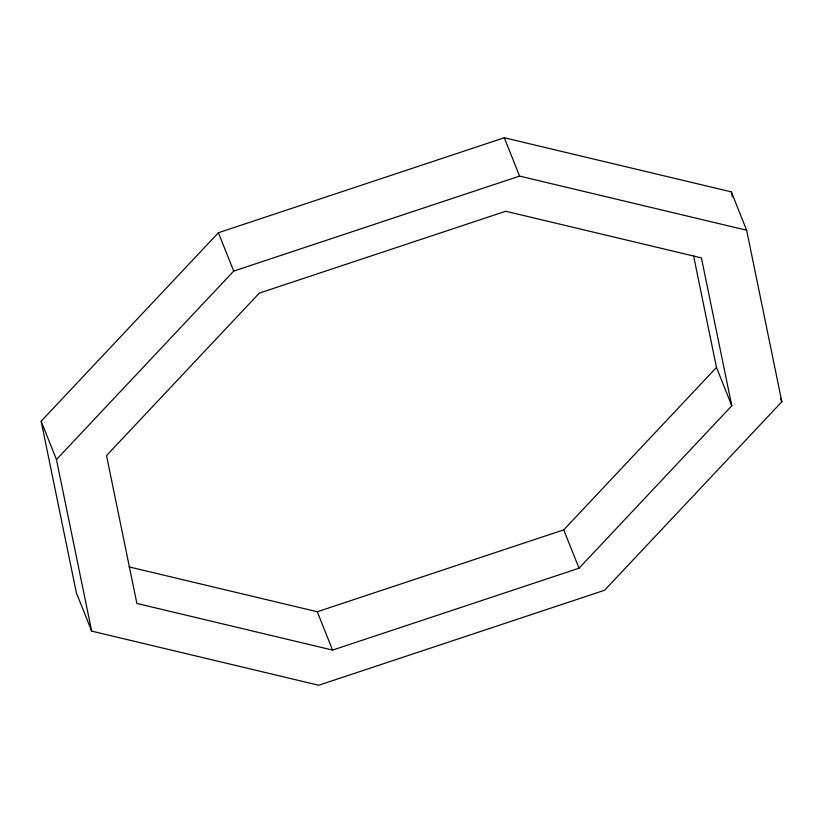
<?xml version="1.0" encoding="UTF-8"?>
<svg xmlns="http://www.w3.org/2000/svg" width="823" height="823" viewBox="0 0 823 823"><rect width="100%" height="100%" fill="white"/><g stroke="black" fill="none" stroke-linecap="round" stroke-linejoin="round"><path stroke-width="1.23" d="M41.15 421.222L218.404 232.744L504.283 137.75L731.338 191.882L746.636 230.224L781.85 401.778L604.596 590.256L318.717 685.25L91.662 631.118L76.364 592.776L41.15 421.222L56.448 459.573L91.662 631.118M56.448 459.573L233.701 271.096L519.58 176.101L746.636 230.224M129.057 566.882L317.287 611.756L563.734 529.858L716.483 367.439L693.583 255.902M579.032 568.209L731.781 405.79L701.422 257.897L505.713 211.244L259.307 293.132L106.527 455.582L136.875 603.444L332.585 650.098L579.032 568.209L563.734 529.858M780.461 398.291L781.85 401.778M716.483 367.439L731.781 405.79M504.283 137.75L519.58 176.101M218.404 232.744L233.701 271.096M317.287 611.756L332.585 650.098M731.338 191.882L732.367 196.882"/></g></svg>
